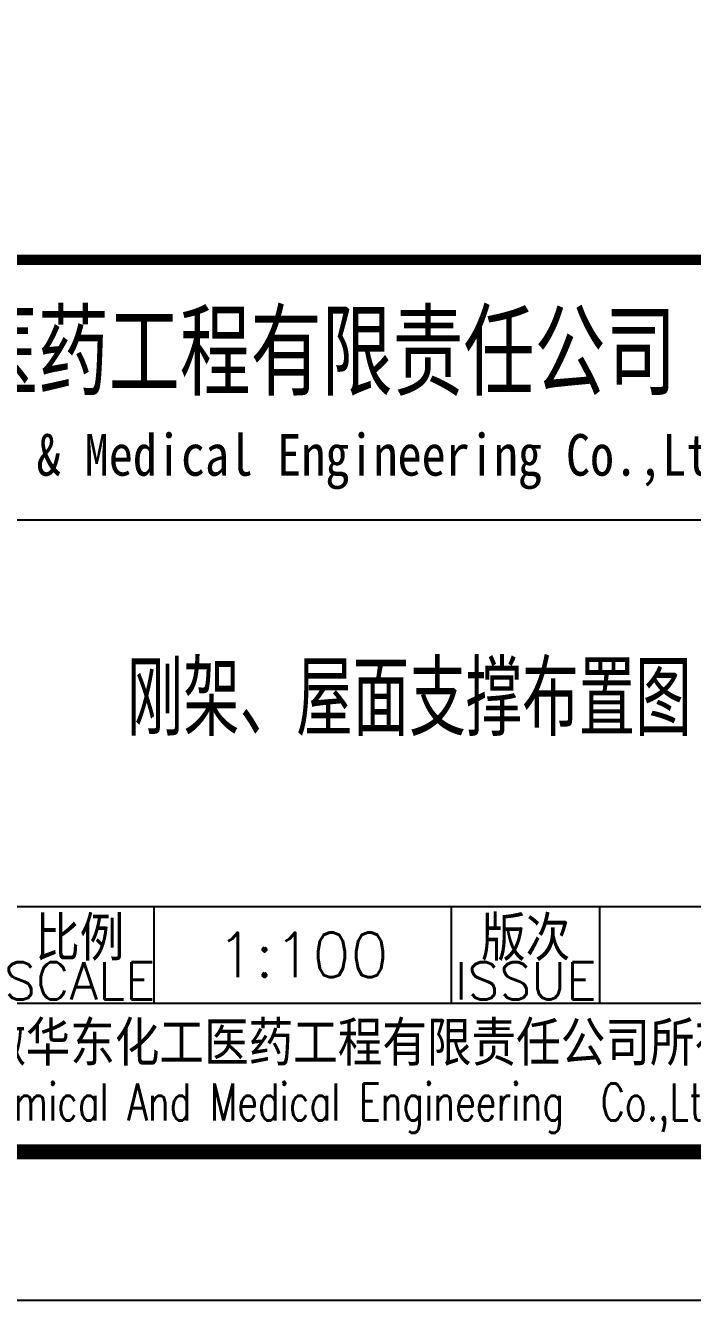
# Model space of a CAD drawing. Header units: millimetres. Extents: x 866561 to 877878, y 40199 to 44891.
# Drawn here: x 871965.3 to 872010.2, y 40203.1 to 40288.8 of the extents above; entities that cross this region are included whole.
import ezdxf
from ezdxf.enums import TextEntityAlignment as Align

# ---------------------------------------------------------------- set-up
doc = ezdxf.new("R2010")
doc.units = ezdxf.units.MM
doc.header["$LTSCALE"] = 1000
doc.header["$MEASUREMENT"] = 0
doc.layers.add('PUB_TEXT', color=7, linetype='Continuous')
doc.styles.add('ECEC_TQ', font='txt_l.shx', dxfattribs={"bigfont": 'hztxt_l.shx'})
doc.styles.add('ECEC_TQ_S', font='')
doc.styles.add('TS', font='tssdeng.shx', dxfattribs={"width": 0.8, "height": 2.5, "bigfont": 'tssdchn.shx'})
doc.styles.get('ECEC_TQ_S').set_extended_font_data('SimSun')

msp = doc.modelspace()

# ---------------------------------------------------------------- linework, layer by layer
for p, q in [((871908.957, 40255.551), (872018.957, 40255.551)), ((871963.957, 40229.551), (872088.957, 40229.551)), ((871973.957, 40223.051), (871973.957, 40229.551)), ((871993.957, 40223.051), (871993.957, 40229.551)), ((872003.957, 40223.051), (872003.957, 40229.551)), ((871908.957, 40223.051), (872088.957, 40223.051)), ((871908.957, 40213.051), (872088.957, 40213.051)), ((872098.957, 40203.051), (871257.957, 40203.051))]:
    msp.add_line(p, q)
at = {"color": 0, "const_width": 1}
msp.add_lwpolyline([(872088.957, 40213.051), (871282.957, 40213.051), (871282.957, 40787.051), (872088.957, 40787.051)], close=True, dxfattribs=at)
at = {"const_width": 0.7}
msp.add_lwpolyline([(872088.957, 40273.051), (871908.957, 40273.051)], dxfattribs=at)

# ---------------------------------------------------------------- texts
for s, height, style, width, p in [('安徽华东化工医药工程有限责任公司', 5, 'ECEC_TQ_S', 0.7, (871970.906, 40267.051)), ('Anhui Huadong Chemical & Medical Engineering Co.,Ltd', 2.8, 'ECEC_TQ_S', 0.85, (871970.906, 40259.551)), ('The proprietary right of this document belongs to Anhui Huadong Chemical And Medical Engineering  Co.,Ltd.  and any replication or transfer to the 3rd. side is forbidden without its permission. ', 2.5, 'ECEC_TQ', 0.72, (871998.957, 40216.051))]:
    msp.add_text(s, height=height, dxfattribs=dict(style=style, width=width)).set_placement(p, align=Align.MIDDLE)
at = {"style": 'ECEC_TQ'}
for s, height, p in [('比例', 3, (871968.957, 40227.551)), ('版次', 3, (871998.957, 40227.551)), ('SCALE', 2.5, (871968.957, 40224.551)), ('ISSUE', 2.5, (871998.957, 40224.551)), ('本文件专有权属安徽华东化工医药工程有限责任公司所有,未经许可不得复制或转让给第三方', 3, (871998.957, 40220.051))]:
    msp.add_text(s, height=height, dxfattribs=at).set_placement(p, align=Align.MIDDLE)
msp.add_attdef('1:100', text='1:100', height=3, dxfattribs=at).set_placement((871983.957, 40226.301), align=Align.MIDDLE)
at = {"layer": 'PUB_TEXT', "style": 'TS', "width": 0.8}
msp.add_text('刚架、屋面支撑布置图', height=5, dxfattribs=at).set_placement((871991.122, 40243.783), align=Align.MIDDLE)

doc.saveas('drawing.dxf')
